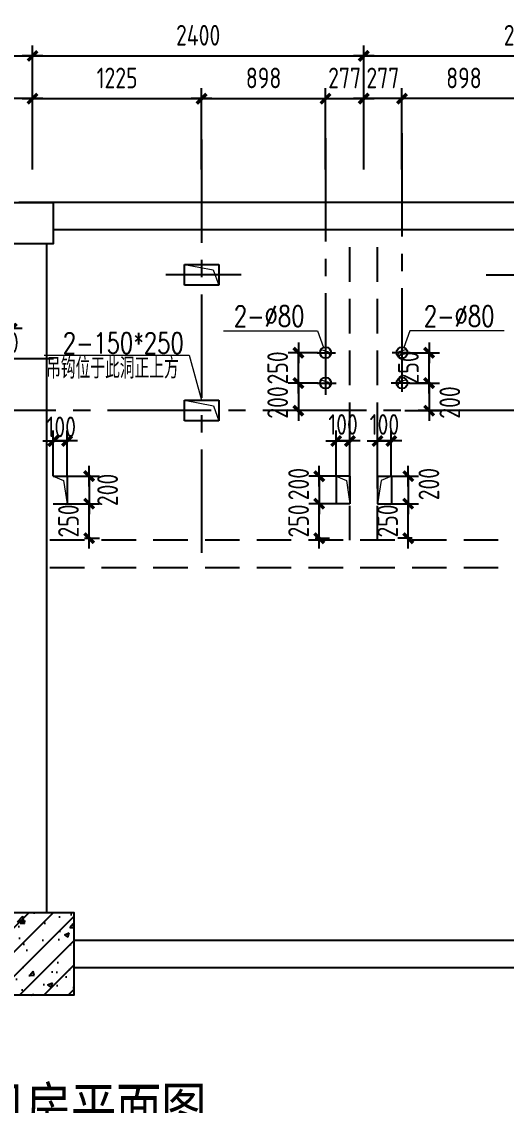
# Model space of a CAD drawing. Extents: x 185540 to 253404, y 138157 to 180211.
# Drawn here: x 221200 to 224712, y 163691 to 171551 of the extents above; entities that cross this region are included whole.
import ezdxf

# ---------------------------------------------------------------- set-up
doc = ezdxf.new("R2010")
doc.units = 0
doc.header["$LTSCALE"] = 1000
doc.header["$MEASUREMENT"] = 0
doc.linetypes.add('CENTER2', pattern=[1.125, 0.75, -0.125, 0.125, -0.125])
doc.linetypes.add('HIDDEN', pattern=[0.375, 0.25, -0.125])
doc.layers.get('0').update_dxf_attribs({"linetype": 'CONTINUOUS'})
doc.layers.get('DEFPOINTS').update_dxf_attribs({"linetype": 'CONTINUOUS'})
for name, color, linetype in [('1', 8, 'CONTINUOUS'), ('MAIN', 7, 'CONTINUOUS'), ('WALL', 1, 'CONTINUOUS')]:
    doc.layers.add(name, color=color, linetype=linetype)
doc.layers.add('AXIS', color=3, linetype='CONTINUOUS', lineweight=9)
doc.styles.add('DIM_FONT', font='tssdeng.shx', dxfattribs={"width": 0.8, "bigfont": 'tssdchn.shx'})
doc.styles.add('H1', font='SimSun.ttf')
doc.styles.get("Standard").update_dxf_attribs({"font": 'txt.shx', "width": 0.8, "height": 260, "bigfont": 'china.shx'})
doc.dimstyles.new('DIMN-200', dxfattribs={"dimtxt": 300, "dimasz": 1, "dimexe": 250, "dimexo": 0, "dimgap": 150, "dimtad": 1, "dimdec": 0, "dimdsep": 46, "dimtxsty": 'DIM_FONT', "dimblk": '_DIMX', "dimcen": 2.5, "dimclrd": 256, "dimclre": 256, "dimclrt": 4, "dimadec": 0, "dimazin": 0, "dimtfac": 1, "dimtdec": 0, "dimtix": 1, "dimtmove": 2, "dimatfit": 3, "dimldrblk": '_DIMX', "dimfxl": 0, "dimtolj": 1, "dimtzin": 0, "dimarcsym": 0})
doc.dimstyles.get("Standard").update_dxf_attribs({"dimtxt": 300, "dimasz": 1, "dimexe": 150, "dimexo": 0, "dimgap": 150, "dimtad": 1, "dimdec": 0, "dimzin": 0, "dimdsep": 46, "dimtxsty": 'Standard', "dimblk1": '_DIMX', "dimblk2": '_DIMX', "dimsah": 1, "dimcen": 200, "dimclrd": 256, "dimclre": 256, "dimclrt": 4, "dimadec": 0, "dimazin": 0, "dimtfac": 1, "dimtdec": 0, "dimtix": 1, "dimtmove": 2, "dimatfit": 3, "dimldrblk": '_DIMX', "dimfxl": 0, "dimtolj": 1, "dimtzin": 0, "dimarcsym": 0})

# ---------------------------------------------------------------- blocks, each defined once
blk = doc.blocks.new('_DIMX')
blk.add_line((-150, 0), (150, 0))
at = {"const_width": 50}
blk.add_lwpolyline([(-70, -70), (70, 70)], dxfattribs=at)
blk = doc.blocks.new('*D387')
at = {"linetype": 'ByBlock'}
for p, q in [((337625.5, 125531.6), (337860.6, 125531.6)), ((337785.6, 125532.1), (337785.6, 125532.6)), ((337785.6, 125281.7), (337785.6, 125531.6)), ((337751.8, 125281.7), (337860.6, 125281.7)), ((337785.6, 125281.2), (337785.6, 125280.7))]:
    blk.add_line(p, q, dxfattribs=at)
at = {"layer": 'DEFPOINTS', "color": 0, "linetype": 'ByBlock'}
for p in [(337625.5, 125531.6), (337785.6, 125531.6), (337751.8, 125281.7)]:
    blk.add_point(p, dxfattribs=at)
at = {"linetype": 'ByBlock', "xscale": 0.5, "yscale": 0.5, "zscale": 0.5}
for p, rotation in [((337785.6, 125531.6), 270), ((337785.6, 125281.7), 90)]:
    blk.add_blockref('_DIMX', p, dxfattribs=dict(at, rotation=rotation))
at = {"color": 4, "linetype": 'ByBlock', "insert": (337635.6, 125406.6), "char_height": 150, "attachment_point": 5, "rotation": 90, "style": 'DIM_FONT'}
blk.add_mtext('\\A1;250', dxfattribs=at)
blk = doc.blocks.new('*D386')
at = {"linetype": 'ByBlock'}
for p, q in [((337525, 125986.5), (337524.5, 125986.5)), ((337525.5, 125731.6), (337525.5, 126061.5)), ((337525.5, 125986.5), (337625.5, 125986.5)), ((337525.5, 125986.5), (337625.5, 125986.5)), ((337625.5, 125731.6), (337625.5, 126061.5)), ((337626, 125986.5), (337626.5, 125986.5))]:
    blk.add_line(p, q, dxfattribs=at)
at = {"layer": 'DEFPOINTS', "color": 0, "linetype": 'ByBlock'}
for p in [(337625.5, 125986.5), (337525.5, 125731.6), (337625.5, 125731.6)]:
    blk.add_point(p, dxfattribs=at)
at = {"linetype": 'ByBlock', "xscale": 0.5, "yscale": 0.5, "zscale": 0.5}
blk.add_blockref('_DIMX', (337525.5, 125986.5), dxfattribs=at)
at = {"linetype": 'ByBlock', "xscale": 0.5, "yscale": 0.5, "zscale": 0.5, "rotation": 180}
blk.add_blockref('_DIMX', (337625.5, 125986.5), dxfattribs=at)
at = {"color": 4, "linetype": 'ByBlock', "insert": (337583.2, 126088.7), "char_height": 150, "attachment_point": 5, "style": 'DIM_FONT'}
blk.add_mtext('\\A1;100', dxfattribs=at)
blk = doc.blocks.new('*D388')
at = {"linetype": 'ByBlock'}
for p, q in [((337625.5, 125731.6), (337860.6, 125731.6)), ((337785.6, 125731.1), (337785.6, 125532.1)), ((337625.5, 125531.6), (337860.6, 125531.6))]:
    blk.add_line(p, q, dxfattribs=at)
at = {"layer": 'DEFPOINTS', "color": 0, "linetype": 'ByBlock'}
for p in [(337625.5, 125731.6), (337625.5, 125531.6), (337785.6, 125531.6)]:
    blk.add_point(p, dxfattribs=at)
at = {"linetype": 'ByBlock', "xscale": 0.5, "yscale": 0.5, "zscale": 0.5}
for p, rotation in [((337785.6, 125731.6), 90), ((337785.6, 125531.6), 270)]:
    blk.add_blockref('_DIMX', p, dxfattribs=dict(at, rotation=rotation))
at = {"color": 4, "linetype": 'ByBlock', "insert": (337919.1, 125631.6), "char_height": 150, "attachment_point": 5, "rotation": 90, "style": 'DIM_FONT'}
blk.add_mtext('\\A1;200', dxfattribs=at)
blk = doc.blocks.new('*D394')
at = {"linetype": 'ByBlock'}
for p, q in [((339975.5, 125531.6), (340173.1, 125531.6)), ((340098.1, 125532.1), (340098.1, 125532.6)), ((340098.1, 125281.7), (340098.1, 125531.6)), ((340126.8, 125281.7), (340023.1, 125281.7)), ((340098.1, 125281.2), (340098.1, 125280.7))]:
    blk.add_line(p, q, dxfattribs=at)
at = {"layer": 'DEFPOINTS', "color": 0, "linetype": 'ByBlock'}
for p in [(339975.5, 125531.6), (340098.1, 125531.6), (340126.8, 125281.7)]:
    blk.add_point(p, dxfattribs=at)
at = {"linetype": 'ByBlock', "xscale": 0.5, "yscale": 0.5, "zscale": 0.5}
for p, rotation in [((340098.1, 125531.6), 270), ((340098.1, 125281.7), 90)]:
    blk.add_blockref('_DIMX', p, dxfattribs=dict(at, rotation=rotation))
at = {"color": 4, "linetype": 'ByBlock', "insert": (339948.1, 125406.6), "char_height": 150, "attachment_point": 5, "rotation": 90, "style": 'DIM_FONT'}
blk.add_mtext('\\A1;250', dxfattribs=at)
blk = doc.blocks.new('*D390')
at = {"linetype": 'ByBlock'}
for p, q in [((339575.5, 125531.6), (339378, 125531.6)), ((339453, 125532.1), (339453, 125532.6)), ((339453, 125281.7), (339453, 125531.6)), ((339424.3, 125281.7), (339528, 125281.7)), ((339453, 125281.2), (339453, 125280.7))]:
    blk.add_line(p, q, dxfattribs=at)
at = {"layer": 'DEFPOINTS', "color": 0, "linetype": 'ByBlock'}
for p in [(339453, 125531.6), (339575.5, 125531.6), (339424.3, 125281.7)]:
    blk.add_point(p, dxfattribs=at)
at = {"linetype": 'ByBlock', "xscale": 0.5, "yscale": 0.5, "zscale": 0.5}
for p, rotation in [((339453, 125531.6), 270), ((339453, 125281.7), 90)]:
    blk.add_blockref('_DIMX', p, dxfattribs=dict(at, rotation=rotation))
at = {"color": 4, "linetype": 'ByBlock', "insert": (339303, 125406.6), "char_height": 150, "attachment_point": 5, "rotation": 90, "style": 'DIM_FONT'}
blk.add_mtext('\\A1;250', dxfattribs=at)
blk = doc.blocks.new('*D398')
at = {"linetype": 'ByBlock'}
for p, q in [((340106.7, 126626.7), (340324.3, 126626.7)), ((340249.3, 126627.2), (340249.3, 126627.7)), ((340249.3, 126406.7), (340249.3, 126626.7)), ((340249.3, 126406.7), (340174.3, 126406.7)), ((340249.3, 126406.2), (340249.3, 126405.7))]:
    blk.add_line(p, q, dxfattribs=at)
at = {"layer": 'DEFPOINTS', "color": 0, "linetype": 'ByBlock'}
for p in [(340106.7, 126626.7), (340249.3, 126626.7), (340249.3, 126406.7)]:
    blk.add_point(p, dxfattribs=at)
at = {"linetype": 'ByBlock', "xscale": 0.5, "yscale": 0.5, "zscale": 0.5}
for p, rotation in [((340249.3, 126626.7), 270), ((340249.3, 126406.7), 90)]:
    blk.add_blockref('_DIMX', p, dxfattribs=dict(at, rotation=rotation))
at = {"color": 4, "linetype": 'ByBlock', "insert": (340099.3, 126516.7), "char_height": 150, "attachment_point": 5, "rotation": 90, "style": 'DIM_FONT'}
blk.add_mtext('\\A1;250', dxfattribs=at)
blk = doc.blocks.new('*D397')
at = {"linetype": 'ByBlock'}
for p, q in [((339975.5, 125731.6), (340173.1, 125731.6)), ((340098.1, 125731.1), (340098.1, 125532.1)), ((339975.5, 125531.6), (340173.1, 125531.6))]:
    blk.add_line(p, q, dxfattribs=at)
at = {"layer": 'DEFPOINTS', "color": 0, "linetype": 'ByBlock'}
for p in [(339975.5, 125731.6), (339975.5, 125531.6), (340098.1, 125531.6)]:
    blk.add_point(p, dxfattribs=at)
at = {"linetype": 'ByBlock', "xscale": 0.5, "yscale": 0.5, "zscale": 0.5}
for p, rotation in [((340098.1, 125731.6), 90), ((340098.1, 125531.6), 270)]:
    blk.add_blockref('_DIMX', p, dxfattribs=dict(at, rotation=rotation))
at = {"color": 4, "linetype": 'ByBlock', "insert": (340247.7, 125673.7), "char_height": 150, "attachment_point": 5, "rotation": 90, "style": 'DIM_FONT'}
blk.add_mtext('\\A1;200', dxfattribs=at)
blk = doc.blocks.new('*D396')
at = {"linetype": 'ByBlock'}
for p, q in [((339875, 125986.5), (339874.5, 125986.5)), ((339875.5, 125731.6), (339875.5, 126061.5)), ((339875.5, 125986.5), (339975.5, 125986.5)), ((339875.5, 125986.5), (339975.5, 125986.5)), ((339975.5, 125731.6), (339975.5, 126061.5)), ((339976, 125986.5), (339976.5, 125986.5))]:
    blk.add_line(p, q, dxfattribs=at)
at = {"layer": 'DEFPOINTS', "color": 0, "linetype": 'ByBlock'}
for p in [(339975.5, 125986.5), (339875.5, 125731.6), (339975.5, 125731.6)]:
    blk.add_point(p, dxfattribs=at)
at = {"linetype": 'ByBlock', "xscale": 0.5, "yscale": 0.5, "zscale": 0.5}
blk.add_blockref('_DIMX', (339875.5, 125986.5), dxfattribs=at)
at = {"linetype": 'ByBlock', "xscale": 0.5, "yscale": 0.5, "zscale": 0.5, "rotation": 180}
blk.add_blockref('_DIMX', (339975.5, 125986.5), dxfattribs=at)
at = {"color": 4, "linetype": 'ByBlock', "insert": (339925.5, 126106.3), "char_height": 150, "attachment_point": 5, "style": 'DIM_FONT'}
blk.add_mtext('\\A1;100', dxfattribs=at)
blk = doc.blocks.new('*D395')
at = {"linetype": 'ByBlock'}
for p, q in [((340106.7, 126406.7), (340324.3, 126406.7)), ((340249.3, 126406.2), (340249.3, 126207.2)), ((340073.4, 126206.7), (340324.3, 126206.7))]:
    blk.add_line(p, q, dxfattribs=at)
at = {"layer": 'DEFPOINTS', "color": 0, "linetype": 'ByBlock'}
for p in [(340106.7, 126406.7), (340073.4, 126206.7), (340249.3, 126206.7)]:
    blk.add_point(p, dxfattribs=at)
at = {"linetype": 'ByBlock', "xscale": 0.5, "yscale": 0.5, "zscale": 0.5}
for p, rotation in [((340249.3, 126406.7), 90), ((340249.3, 126206.7), 270)]:
    blk.add_blockref('_DIMX', p, dxfattribs=dict(at, rotation=rotation))
at = {"color": 4, "linetype": 'ByBlock', "insert": (340399.3, 126265.5), "char_height": 150, "attachment_point": 5, "rotation": 90, "style": 'DIM_FONT'}
blk.add_mtext('\\A1;200', dxfattribs=at)
blk = doc.blocks.new('*D393')
at = {"linetype": 'ByBlock'}
for p, q in [((339444.4, 126406.7), (339226.8, 126406.7)), ((339301.8, 126406.2), (339301.8, 126207.2)), ((339477.7, 126206.7), (339226.8, 126206.7))]:
    blk.add_line(p, q, dxfattribs=at)
at = {"layer": 'DEFPOINTS', "color": 0, "linetype": 'ByBlock'}
for p in [(339444.4, 126406.7), (339301.8, 126206.7), (339477.7, 126206.7)]:
    blk.add_point(p, dxfattribs=at)
at = {"linetype": 'ByBlock', "xscale": 0.5, "yscale": 0.5, "zscale": 0.5}
for p, rotation in [((339301.8, 126406.7), 90), ((339301.8, 126206.7), 270)]:
    blk.add_blockref('_DIMX', p, dxfattribs=dict(at, rotation=rotation))
at = {"color": 4, "linetype": 'ByBlock', "insert": (339151.8, 126265.5), "char_height": 150, "attachment_point": 5, "rotation": 90, "style": 'DIM_FONT'}
blk.add_mtext('\\A1;200', dxfattribs=at)
blk = doc.blocks.new('*D389')
at = {"linetype": 'ByBlock'}
for p, q in [((339575, 125986.5), (339574.5, 125986.5)), ((339575.5, 125731.6), (339575.5, 126061.5)), ((339675.5, 125986.5), (339575.5, 125986.5)), ((339675.5, 125986.5), (339575.5, 125986.5)), ((339675.5, 125731.6), (339675.5, 126061.5)), ((339676, 125986.5), (339676.5, 125986.5))]:
    blk.add_line(p, q, dxfattribs=at)
at = {"layer": 'DEFPOINTS', "color": 0, "linetype": 'ByBlock'}
for p in [(339575.5, 125986.5), (339575.5, 125731.6), (339675.5, 125731.6)]:
    blk.add_point(p, dxfattribs=at)
at = {"linetype": 'ByBlock', "xscale": 0.5, "yscale": 0.5, "zscale": 0.5}
blk.add_blockref('_DIMX', (339575.5, 125986.5), dxfattribs=at)
at = {"linetype": 'ByBlock', "xscale": 0.5, "yscale": 0.5, "zscale": 0.5, "rotation": 180}
blk.add_blockref('_DIMX', (339675.5, 125986.5), dxfattribs=at)
at = {"color": 4, "linetype": 'ByBlock', "insert": (339625.5, 126106.3), "char_height": 150, "attachment_point": 5, "style": 'DIM_FONT'}
blk.add_mtext('\\A1;100', dxfattribs=at)
blk = doc.blocks.new('*D391')
at = {"linetype": 'ByBlock'}
for p, q in [((339575.5, 125731.6), (339378, 125731.6)), ((339453, 125731.1), (339453, 125532.1)), ((339575.5, 125531.6), (339378, 125531.6))]:
    blk.add_line(p, q, dxfattribs=at)
at = {"layer": 'DEFPOINTS', "color": 0, "linetype": 'ByBlock'}
for p in [(339575.5, 125731.6), (339453, 125531.6), (339575.5, 125531.6)]:
    blk.add_point(p, dxfattribs=at)
at = {"linetype": 'ByBlock', "xscale": 0.5, "yscale": 0.5, "zscale": 0.5}
for p, rotation in [((339453, 125731.6), 90), ((339453, 125531.6), 270)]:
    blk.add_blockref('_DIMX', p, dxfattribs=dict(at, rotation=rotation))
at = {"color": 4, "linetype": 'ByBlock', "insert": (339303.3, 125673.7), "char_height": 150, "attachment_point": 5, "rotation": 90, "style": 'DIM_FONT'}
blk.add_mtext('\\A1;200', dxfattribs=at)
blk = doc.blocks.new('*D392')
at = {"linetype": 'ByBlock'}
for p, q in [((339444.4, 126626.7), (339226.8, 126626.7)), ((339301.8, 126627.2), (339301.8, 126627.7)), ((339301.8, 126406.7), (339301.8, 126626.7)), ((339301.8, 126406.7), (339226.8, 126406.7)), ((339301.8, 126406.2), (339301.8, 126405.7))]:
    blk.add_line(p, q, dxfattribs=at)
at = {"layer": 'DEFPOINTS', "color": 0, "linetype": 'ByBlock'}
for p in [(339301.8, 126626.7), (339444.4, 126626.7), (339301.8, 126406.7)]:
    blk.add_point(p, dxfattribs=at)
at = {"linetype": 'ByBlock', "xscale": 0.5, "yscale": 0.5, "zscale": 0.5}
for p, rotation in [((339301.8, 126626.7), 270), ((339301.8, 126406.7), 90)]:
    blk.add_blockref('_DIMX', p, dxfattribs=dict(at, rotation=rotation))
at = {"color": 4, "linetype": 'ByBlock', "insert": (339151.8, 126516.7), "char_height": 150, "attachment_point": 5, "rotation": 90, "style": 'DIM_FONT'}
blk.add_mtext('\\A1;250', dxfattribs=at)
blk = doc.blocks.new('*D417')
at = {"linetype": 'ByBlock'}
for p, q in [((346725.5, 106962.1), (346725.5, 106632.3)), ((346825.5, 106962.1), (346825.5, 106632.3)), ((346725, 106707.3), (346724.5, 106707.3)), ((346825.5, 106707.3), (346725.5, 106707.3)), ((346825.5, 106707.3), (346725.5, 106707.3)), ((346826, 106707.3), (346826.5, 106707.3))]:
    blk.add_line(p, q, dxfattribs=at)
at = {"layer": 'DEFPOINTS', "color": 0, "linetype": 'ByBlock'}
for p in [(346725.5, 106962.1), (346825.5, 106962.1), (346725.5, 106707.3)]:
    blk.add_point(p, dxfattribs=at)
at = {"linetype": 'ByBlock', "xscale": 0.5, "yscale": 0.5, "zscale": 0.5}
blk.add_blockref('_DIMX', (346725.5, 106707.3), dxfattribs=at)
at = {"linetype": 'ByBlock', "xscale": 0.5, "yscale": 0.5, "zscale": 0.5, "rotation": 180}
blk.add_blockref('_DIMX', (346825.5, 106707.3), dxfattribs=at)
at = {"color": 4, "linetype": 'ByBlock', "insert": (346767.8, 106605.1), "char_height": 150, "attachment_point": 5, "style": 'DIM_FONT'}
blk.add_mtext('\\A1;100', dxfattribs=at)
blk = doc.blocks.new('*D441')
at = {"linetype": 'ByBlock'}
for p, q in [((336484.9, 128968.9), (336484.9, 129557.7)), ((337709.9, 128968.9), (337709.9, 129557.7)), ((337709.4, 129482.7), (336485.4, 129482.7))]:
    blk.add_line(p, q, dxfattribs=at)
at = {"layer": 'DEFPOINTS', "color": 0, "linetype": 'ByBlock'}
for p in [(336484.9, 129482.7), (336484.9, 128968.9), (337709.9, 128968.9)]:
    blk.add_point(p, dxfattribs=at)
at = {"linetype": 'ByBlock', "xscale": 0.5, "yscale": 0.5, "zscale": 0.5, "rotation": 180}
blk.add_blockref('_DIMX', (336484.9, 129482.7), dxfattribs=at)
at = {"linetype": 'ByBlock', "xscale": 0.5, "yscale": 0.5, "zscale": 0.5}
blk.add_blockref('_DIMX', (337709.9, 129482.7), dxfattribs=at)
at = {"color": 4, "linetype": 'ByBlock', "insert": (337097.4, 129632.7), "char_height": 150, "attachment_point": 5, "style": 'DIM_FONT'}
blk.add_mtext('\\A1;1225', dxfattribs=at)
blk = doc.blocks.new('*D433')
at = {"linetype": 'ByBlock'}
for p, q in [((335309.9, 123018.9), (335309.9, 123917.4)), ((337709.9, 123018.9), (337709.9, 123917.4)), ((335310.4, 123842.4), (337709.4, 123842.4))]:
    blk.add_line(p, q, dxfattribs=at)
at = {"layer": 'DEFPOINTS', "color": 0, "linetype": 'ByBlock'}
for p in [(337709.9, 123842.4), (335309.9, 123018.9), (337709.9, 123018.9)]:
    blk.add_point(p, dxfattribs=at)
at = {"linetype": 'ByBlock', "xscale": 0.5, "yscale": 0.5, "zscale": 0.5, "rotation": 180}
blk.add_blockref('_DIMX', (335309.9, 123842.4), dxfattribs=at)
at = {"linetype": 'ByBlock', "xscale": 0.5, "yscale": 0.5, "zscale": 0.5}
blk.add_blockref('_DIMX', (337709.9, 123842.4), dxfattribs=at)
at = {"color": 4, "linetype": 'ByBlock', "insert": (336509.9, 123992.4), "char_height": 150, "attachment_point": 5, "style": 'DIM_FONT'}
blk.add_mtext('\\A1;2400', dxfattribs=at)
blk = doc.blocks.new('*D446')
at = {"linetype": 'ByBlock'}
for p, q in [((335309.9, 123018.9), (335309.9, 123917.4)), ((337709.9, 123018.9), (337709.9, 123917.4)), ((335310.4, 123842.4), (337709.4, 123842.4))]:
    blk.add_line(p, q, dxfattribs=at)
at = {"layer": 'DEFPOINTS', "color": 0, "linetype": 'ByBlock'}
for p in [(337709.9, 123842.4), (335309.9, 123018.9), (337709.9, 123018.9)]:
    blk.add_point(p, dxfattribs=at)
at = {"linetype": 'ByBlock', "xscale": 0.5, "yscale": 0.5, "zscale": 0.5, "rotation": 180}
blk.add_blockref('_DIMX', (335309.9, 123842.4), dxfattribs=at)
at = {"linetype": 'ByBlock', "xscale": 0.5, "yscale": 0.5, "zscale": 0.5}
blk.add_blockref('_DIMX', (337709.9, 123842.4), dxfattribs=at)
at = {"color": 4, "linetype": 'ByBlock', "insert": (336509.9, 123992.4), "char_height": 150, "attachment_point": 5, "style": 'DIM_FONT'}
blk.add_mtext('\\A1;2400', dxfattribs=at)
blk = doc.blocks.new('*D447')
at = {"linetype": 'ByBlock'}
for p, q in [((340109.9, 123018.9), (340109.9, 123917.4)), ((342459.9, 123018.9), (342459.9, 123917.4)), ((340110.4, 123842.4), (342459.4, 123842.4))]:
    blk.add_line(p, q, dxfattribs=at)
at = {"layer": 'DEFPOINTS', "color": 0, "linetype": 'ByBlock'}
for p in [(342459.9, 123842.4), (340109.9, 123018.9), (342459.9, 123018.9)]:
    blk.add_point(p, dxfattribs=at)
at = {"linetype": 'ByBlock', "xscale": 0.5, "yscale": 0.5, "zscale": 0.5, "rotation": 180}
blk.add_blockref('_DIMX', (340109.9, 123842.4), dxfattribs=at)
at = {"linetype": 'ByBlock', "xscale": 0.5, "yscale": 0.5, "zscale": 0.5}
blk.add_blockref('_DIMX', (342459.9, 123842.4), dxfattribs=at)
at = {"color": 4, "linetype": 'ByBlock', "insert": (341284.9, 123992.4), "char_height": 150, "attachment_point": 5, "style": 'DIM_FONT'}
blk.add_mtext('\\A1;2350', dxfattribs=at)
blk = doc.blocks.new('*D449')
at = {"linetype": 'ByBlock'}
for p, q in [((339832.9, 123018.9), (339832.9, 123607.7)), ((340109.9, 123018.9), (340109.9, 123607.7)), ((339832.4, 123532.7), (339831.9, 123532.7)), ((339832.9, 123532.7), (340109.9, 123532.7)), ((340110.4, 123532.7), (340110.9, 123532.7))]:
    blk.add_line(p, q, dxfattribs=at)
at = {"layer": 'DEFPOINTS', "color": 0, "linetype": 'ByBlock'}
for p in [(340109.9, 123532.7), (339832.9, 123018.9), (340109.9, 123018.9)]:
    blk.add_point(p, dxfattribs=at)
at = {"linetype": 'ByBlock', "xscale": 0.5, "yscale": 0.5, "zscale": 0.5}
blk.add_blockref('_DIMX', (339832.9, 123532.7), dxfattribs=at)
at = {"linetype": 'ByBlock', "xscale": 0.5, "yscale": 0.5, "zscale": 0.5, "rotation": 180}
blk.add_blockref('_DIMX', (340109.9, 123532.7), dxfattribs=at)
at = {"color": 4, "linetype": 'ByBlock', "insert": (339971.4, 123682.7), "char_height": 150, "attachment_point": 5, "style": 'DIM_FONT'}
blk.add_mtext('\\A1;277', dxfattribs=at)
blk = doc.blocks.new('*D448')
at = {"linetype": 'ByBlock'}
for p, q in [((338934.9, 123018.9), (338934.9, 123607.7)), ((339832.9, 123018.9), (339832.9, 123607.7)), ((338935.4, 123532.7), (339832.4, 123532.7))]:
    blk.add_line(p, q, dxfattribs=at)
at = {"layer": 'DEFPOINTS', "color": 0, "linetype": 'ByBlock'}
for p in [(339832.9, 123532.7), (338934.9, 123018.9), (339832.9, 123018.9)]:
    blk.add_point(p, dxfattribs=at)
at = {"linetype": 'ByBlock', "xscale": 0.5, "yscale": 0.5, "zscale": 0.5, "rotation": 180}
blk.add_blockref('_DIMX', (338934.9, 123532.7), dxfattribs=at)
at = {"linetype": 'ByBlock', "xscale": 0.5, "yscale": 0.5, "zscale": 0.5}
blk.add_blockref('_DIMX', (339832.9, 123532.7), dxfattribs=at)
at = {"color": 4, "linetype": 'ByBlock', "insert": (339383.9, 123682.7), "char_height": 150, "attachment_point": 5, "style": 'DIM_FONT'}
blk.add_mtext('\\A1;898', dxfattribs=at)
blk = doc.blocks.new('*D450')
at = {"linetype": 'ByBlock'}
for p, q in [((337709.9, 123018.9), (337709.9, 123607.7)), ((338934.9, 123018.9), (338934.9, 123607.7)), ((337710.4, 123532.7), (338934.4, 123532.7))]:
    blk.add_line(p, q, dxfattribs=at)
at = {"layer": 'DEFPOINTS', "color": 0, "linetype": 'ByBlock'}
for p in [(338934.9, 123532.7), (337709.9, 123018.9), (338934.9, 123018.9)]:
    blk.add_point(p, dxfattribs=at)
at = {"linetype": 'ByBlock', "xscale": 0.5, "yscale": 0.5, "zscale": 0.5, "rotation": 180}
blk.add_blockref('_DIMX', (337709.9, 123532.7), dxfattribs=at)
at = {"linetype": 'ByBlock', "xscale": 0.5, "yscale": 0.5, "zscale": 0.5}
blk.add_blockref('_DIMX', (338934.9, 123532.7), dxfattribs=at)
at = {"color": 4, "linetype": 'ByBlock', "insert": (338322.4, 123682.7), "char_height": 150, "attachment_point": 5, "style": 'DIM_FONT'}
blk.add_mtext('\\A1;1225', dxfattribs=at)
blk = doc.blocks.new('*D452')
at = {"linetype": 'ByBlock'}
for p, q in [((340386.9, 123018.9), (340386.9, 123607.7)), ((341284.9, 123018.9), (341284.9, 123607.7)), ((341284.4, 123532.7), (340387.4, 123532.7))]:
    blk.add_line(p, q, dxfattribs=at)
at = {"layer": 'DEFPOINTS', "color": 0, "linetype": 'ByBlock'}
for p in [(340386.9, 123532.7), (340386.9, 123018.9), (341284.9, 123018.9)]:
    blk.add_point(p, dxfattribs=at)
at = {"linetype": 'ByBlock', "xscale": 0.5, "yscale": 0.5, "zscale": 0.5, "rotation": 180}
blk.add_blockref('_DIMX', (340386.9, 123532.7), dxfattribs=at)
at = {"linetype": 'ByBlock', "xscale": 0.5, "yscale": 0.5, "zscale": 0.5}
blk.add_blockref('_DIMX', (341284.9, 123532.7), dxfattribs=at)
at = {"color": 4, "linetype": 'ByBlock', "insert": (340835.9, 123682.7), "char_height": 150, "attachment_point": 5, "style": 'DIM_FONT'}
blk.add_mtext('\\A1;898', dxfattribs=at)
blk = doc.blocks.new('*D451')
at = {"linetype": 'ByBlock'}
for p, q in [((340109.9, 123018.9), (340109.9, 123607.7)), ((340386.9, 123018.9), (340386.9, 123607.7)), ((340109.4, 123532.7), (340108.9, 123532.7)), ((340386.9, 123532.7), (340109.9, 123532.7)), ((340387.4, 123532.7), (340387.9, 123532.7))]:
    blk.add_line(p, q, dxfattribs=at)
at = {"layer": 'DEFPOINTS', "color": 0, "linetype": 'ByBlock'}
for p in [(340109.9, 123532.7), (340109.9, 123018.9), (340386.9, 123018.9)]:
    blk.add_point(p, dxfattribs=at)
at = {"linetype": 'ByBlock', "xscale": 0.5, "yscale": 0.5, "zscale": 0.5}
blk.add_blockref('_DIMX', (340109.9, 123532.7), dxfattribs=at)
at = {"linetype": 'ByBlock', "xscale": 0.5, "yscale": 0.5, "zscale": 0.5, "rotation": 180}
blk.add_blockref('_DIMX', (340386.9, 123532.7), dxfattribs=at)
at = {"color": 4, "linetype": 'ByBlock', "insert": (340248.4, 123682.7), "char_height": 150, "attachment_point": 5, "style": 'DIM_FONT'}
blk.add_mtext('\\A1;277', dxfattribs=at)

msp = doc.modelspace()

# ---------------------------------------------------------------- hatches: boundary and pattern name
at = {"layer": '1'}
h = msp.add_hatch(dxfattribs=at)
h.set_pattern_fill('AR-CONC', color=256, scale=50, style=0)
h.set_pattern_definition([(50, (22709.18, -11887.86), (358.6301, -31.37607), [37.5, -412.5]), (355, (22709.18, -11887.86), (-69.37567, 376.09607), [30, -330]), (100.4514, (22739.06, -11890.48), (289.2547, 344.71977), [31.8701, -350.57106]), (46.1842, (22709.18, -11787.86), (533.6205, -82.7595), [56.25, -618.75]), (96.6356, (22753.65, -11794.76), (467.3314, 487.0589), [47.8051, -525.8565]), (351.1842, (22709.2, -11787.86), (467.331, 487.0593), [45, -495]), (21, (22759.18, -11812.86), (298.45353, -201.30945), [37.5, -412.5]), (326, (22759.18, -11812.86), (121.65767, 362.575), [30, -330]), (71.4514, (22784.05, -11829.64), (420.1113, 161.26525), [31.8701, -350.57106]), (37.5, (22709.18, -11887.86), (6.07993, 166.44693), [0, -326, 0, -335, 0, -331.25]), (7.5, (22709.18, -11887.86), (131.53477, 197.20586), [0, -191, 0, -318.5, 0, -126.25]), (327.5, (22597.68, -11887.86), (266.91122, -11.277436), [0, -125, 0, -390, 0, -517.5]), (317.5, (22547.68, -11887.86), (291.59308, 50.0525), [0, -162.5, 0, -259, 0, -367.5])])
h.paths.add_polyline_path([(221578.9, 165089.7), (220978.9, 165089.7), (220978.9, 164489.7), (221578.9, 164489.7)])
h = msp.add_hatch(dxfattribs=at)
h.set_pattern_fill('ANSI31', color=256, scale=1000, style=0)
h.set_pattern_definition([(45, (22709.18, -11887.86), (-88.38835, 88.38835), [])])
h.paths.add_polyline_path([(220978.9, 164489.7), (221578.9, 164489.7), (221578.9, 165089.7), (220978.9, 165089.7)])

# ---------------------------------------------------------------- linework, layer by layer
at = {"layer": '1', "linetype": 'CENTER2'}
for p, q in [((223401.9, 170705.7), (223401.9, 168844.4)), ((223955.9, 170742.1), (223955.9, 168844.4)), ((222503.9, 170697.1), (222503.9, 167661)), ((222791.2, 169714.6), (222244.1, 169714.6)), ((224566.6, 169714.6), (225113.7, 169714.6)), ((223342.4, 169149.6), (223473.6, 169149.6)), ((224015.4, 169149.6), (223884.2, 169149.6)), ((221431, 169104.7), (215481.8, 169104.7)), ((223344.1, 168929.6), (223480.1, 168929.6)), ((224013.6, 168929.6), (223877.7, 168929.6)), ((228197.8, 168729.6), (220381.8, 168729.6))]:
    msp.add_line(p, q, dxfattribs=at)
at = {"layer": '1', "linetype": 'HIDDEN'}
for p, q in [((223578.9, 167789.7), (223578.9, 170039.7)), ((223778.9, 167789.7), (223778.9, 170039.7)), ((226528.9, 167789.7), (221378.9, 167789.7)), ((226528.9, 167589.7), (221378.9, 167589.7))]:
    msp.add_line(p, q, dxfattribs=at)
at = {"layer": 'AXIS'}
for p, q in [((222378.9, 169789.6), (222588.5, 169750.3)), ((222588.5, 169750.3), (222628.9, 169639.6)), ((222662.4, 169308.8), (223344.3, 169308.8)), ((223344.3, 169308.8), (223388.3, 169187.2)), ((224013.4, 169308.8), (223969.5, 169187.2)), ((224695.4, 169308.8), (224013.4, 169308.8)), ((221362, 169131.8), (222413, 169131.8)), ((222413, 169131.8), (222503.9, 168804.6)), ((223368.7, 169171.9), (223424, 169156.2)), ((223424, 169156.2), (223433.7, 169125.4)), ((223933.8, 169156.2), (223924, 169125.4)), ((223989.1, 169171.9), (223933.8, 169156.2)), ((223368.7, 168951.9), (223424, 168936.2)), ((223424, 168936.2), (223433.7, 168905.4)), ((223933.8, 168936.2), (223924, 168905.4)), ((223989.1, 168951.9), (223933.8, 168936.2)), ((222378.9, 168804.6), (222590.1, 168763.4)), ((222590.1, 168763.4), (222628.9, 168654.6)), ((221428.9, 168254.5), (221502.7, 168222.8)), ((221502.7, 168222.8), (221528.9, 168054.5)), ((223478.9, 168254.5), (223552.7, 168222.8)), ((223552.7, 168222.8), (223578.9, 168054.5)), ((223805.1, 168222.8), (223778.9, 168054.5)), ((223878.9, 168254.5), (223805.1, 168222.8))]:
    msp.add_line(p, q, dxfattribs=at)
at = {"layer": 'MAIN'}
for p, q in [((222378.9, 169639.6), (222378.9, 169789.6)), ((222378.9, 169789.6), (222628.9, 169789.6)), ((222628.9, 169789.6), (222628.9, 169639.6)), ((222628.9, 169639.6), (222378.9, 169639.6)), ((222378.9, 168654.6), (222378.9, 168804.6)), ((222378.9, 168804.6), (222628.9, 168804.6)), ((222628.9, 168804.6), (222628.9, 168654.6)), ((222628.9, 168654.6), (222378.9, 168654.6)), ((221428.9, 168254.5), (221528.9, 168254.5)), ((221528.9, 168254.5), (221528.9, 168054.5)), ((223478.9, 168254.5), (223478.9, 168054.5)), ((223578.9, 168254.5), (223478.9, 168254.5)), ((223578.9, 168254.5), (223578.9, 168054.5)), ((223778.9, 168254.5), (223878.9, 168254.5)), ((223778.9, 168254.5), (223778.9, 168054.5)), ((223878.9, 168254.5), (223878.9, 168054.5)), ((221428.9, 168054.5), (221528.9, 168054.5)), ((223578.9, 168054.5), (223478.9, 168054.5)), ((223778.9, 168054.5), (223878.9, 168054.5))]:
    msp.add_line(p, q, dxfattribs=at)
for centre in [(223401.9, 169149.6), (223955.9, 169149.6), (223401.9, 168929.6), (223955.9, 168929.6)]:
    msp.add_circle(centre, 40, dxfattribs=at)
at = {"layer": 'WALL'}
for p, q in [((226528.9, 170239.7), (221178.9, 170239.7)), ((226128.9, 170039.7), (221428.9, 170039.7)), ((221378.9, 169939.7), (221378.9, 165089.7)), ((221378.9, 168239.7), (221378.9, 167789.7)), ((221578.9, 164889.7), (226128.9, 164889.7)), ((221578.9, 164689.7), (226128.9, 164689.7))]:
    msp.add_line(p, q, dxfattribs=at)
for points in [[(221128.9, 169939.7), (221128.9, 170239.7), (221428.9, 170239.7), (221428.9, 169939.7), (221128.9, 169939.7)], [(220978.9, 164489.7), (220978.9, 165089.7), (221578.9, 165089.7), (221578.9, 164489.7), (220978.9, 164489.7)]]:
    msp.add_lwpolyline(points, dxfattribs=at)

# ---------------------------------------------------------------- texts
at = {"layer": 'AXIS', "width": 0.75}
for s, p in [('2-%%c80', (222737.3, 169340.5)), ('2-%%c80', (224114.3, 169340.5)), ('2-150*250', (221497.6, 169145)), ('吊钩位于此洞正上方', (221376.8, 168962.1))]:
    msp.add_text(s, height=150, dxfattribs=at).set_placement(p)
at = {"layer": 'AXIS', "style": 'H1', "width": 0.8}
msp.add_text('客梯(1)机房平面图', height=300, dxfattribs=at).set_placement((219758, 163523.3))

# ---------------------------------------------------------------- dimensions: what is measured, and where the dimension line sits
at = {"layer": 'AXIS'}
for base, p1, p2, picture, middle, set_off in [((221278.9, 171302.1), (218878.9, 170478.7), (221278.9, 170478.7), '*D433', (220078.9, 171452.1), (-116431.1, 47459.7)), ((223678.9, 171302.1), (221278.9, 170478.7), (223678.9, 170478.7), '*D446', (222478.9, 171452.1), (-114031.1, 47459.7)), ((226028.9, 171302.1), (223678.9, 170478.7), (226028.9, 170478.7), '*D447', (224853.9, 171452.1), (-116431.1, 47459.7))]:
    dim = msp.add_linear_dim(base=base, p1=p1, p2=p2, angle=180, dimstyle='Standard', override={"dimscale": 0.5, "dimtxsty": 'DIM_FONT', "dimblk": '_DIMX'}, dxfattribs=at)
    dim.commit()
    dim.dimension.update_dxf_attribs({"geometry": picture, "text_midpoint": middle, "insert": set_off})
for base, p1, p2, picture, middle, set_off in [((220053.9, 170992.4), (221278.9, 170478.7), (220053.9, 170478.7), '*D441', (220666.4, 171142.4), (-116431.1, 41509.7)), ((222503.9, 170992.4), (221278.9, 170478.7), (222503.9, 170478.7), '*D450', (221891.4, 171142.4), (-116431.1, 47459.7)), ((223401.9, 170992.4), (222503.9, 170478.7), (223401.9, 170478.7), '*D448', (222952.9, 171142.4), (-116431.1, 47459.7)), ((223678.9, 170992.4), (223401.9, 170478.7), (223678.9, 170478.7), '*D449', (223540.4, 171142.4), (-116431.1, 47459.7)), ((223678.9, 170992.4), (223955.9, 170478.7), (223678.9, 170478.7), '*D451', (223817.4, 171142.4), (-116431.1, 47459.7)), ((223955.9, 170992.4), (224853.9, 170478.7), (223955.9, 170478.7), '*D452', (224404.9, 171142.4), (-116431.1, 47459.7))]:
    dim = msp.add_linear_dim(base=base, p1=p1, p2=p2, dimstyle='Standard', override={"dimscale": 0.5, "dimtxsty": 'DIM_FONT', "dimblk": '_DIMX'}, dxfattribs=at)
    dim.commit()
    dim.dimension.update_dxf_attribs({"geometry": picture, "text_midpoint": middle, "insert": set_off})
for base, p1, p2, angle, picture, middle, set_off in [((221028.9, 169324.9), (221128.9, 169579.8), (221028.9, 169579.8), 180, '*D417', (221071.2, 169222.7), (-125696.7, 62617.6)), ((223205.1, 168729.6), (223347.7, 168929.6), (223381, 168729.6), 90, '*D393', (223055.1, 168788.4), (-116096.7, 42522.9)), ((224152.6, 168729.6), (224010, 168929.6), (223976.7, 168729.6), 270, '*D395', (224302.6, 168788.4), (-116096.7, 42522.9)), ((223356.3, 168054.5), (223478.9, 168254.5), (223478.9, 168054.5), 270, '*D391', (223206.7, 168196.6), (-116096.7, 42522.9)), ((224001.4, 168054.5), (223878.9, 168254.5), (223878.9, 168054.5), 90, '*D397', (224151.1, 168196.6), (-116096.7, 42522.9)), ((221688.9, 168054.5), (221528.9, 168254.5), (221528.9, 168054.5), 90, '*D388', (221822.4, 168154.5), (-116096.7, 42522.9))]:
    dim = msp.add_linear_dim(base=base, p1=p1, p2=p2, angle=angle, dimstyle='DIMN-200', override={"dimscale": 0.5, "dimexe": 150, "dimzin": 0, "dimblk1": '_DIMX', "dimblk2": '_DIMX', "dimsah": 1, "dimcen": 200}, dxfattribs=at)
    dim.commit()
    dim.dimension.update_dxf_attribs({"geometry": picture, "text_midpoint": middle, "dimtype": 160, "insert": set_off})
for base, p1, p2, angle, picture, middle in [((223205.1, 169149.6), (223205.1, 168929.6), (223347.7, 169149.6), 90, '*D392', (223055.1, 169039.6)), ((224152.6, 169149.6), (224152.6, 168929.6), (224010, 169149.6), 270, '*D398', (224002.6, 169039.6)), ((221688.9, 168054.5), (221655.1, 167804.6), (221528.9, 168054.5), 90, '*D387', (221538.9, 167929.5)), ((223356.3, 168054.5), (223327.6, 167804.6), (223478.9, 168054.5), 270, '*D390', (223206.3, 167929.5)), ((224001.4, 168054.5), (224030.1, 167804.6), (223878.9, 168054.5), 90, '*D394', (223851.4, 167929.5))]:
    dim = msp.add_linear_dim(base=base, p1=p1, p2=p2, angle=angle, text='250', dimstyle='DIMN-200', override={"dimscale": 0.5, "dimexe": 150, "dimzin": 0, "dimblk1": '_DIMX', "dimblk2": '_DIMX', "dimsah": 1, "dimcen": 200}, dxfattribs=at)
    dim.commit()
    dim.dimension.update_dxf_attribs({"geometry": picture, "text_midpoint": middle, "insert": (-116096.7, 42522.9)})
for base, p1, p2, picture, middle in [((221528.9, 168509.4), (221428.9, 168254.5), (221528.9, 168254.5), '*D386', (221486.6, 168611.6)), ((223478.9, 168509.4), (223578.9, 168254.5), (223478.9, 168254.5), '*D389', (223528.9, 168629.2)), ((223878.9, 168509.4), (223778.9, 168254.5), (223878.9, 168254.5), '*D396', (223828.9, 168629.2))]:
    dim = msp.add_linear_dim(base=base, p1=p1, p2=p2, dimstyle='DIMN-200', override={"dimscale": 0.5, "dimexe": 150, "dimzin": 0, "dimblk1": '_DIMX', "dimblk2": '_DIMX', "dimsah": 1, "dimcen": 200}, dxfattribs=at)
    dim.commit()
    dim.dimension.update_dxf_attribs({"geometry": picture, "text_midpoint": middle, "dimtype": 160, "insert": (-116096.7, 42522.9)})

doc.saveas('drawing.dxf')
